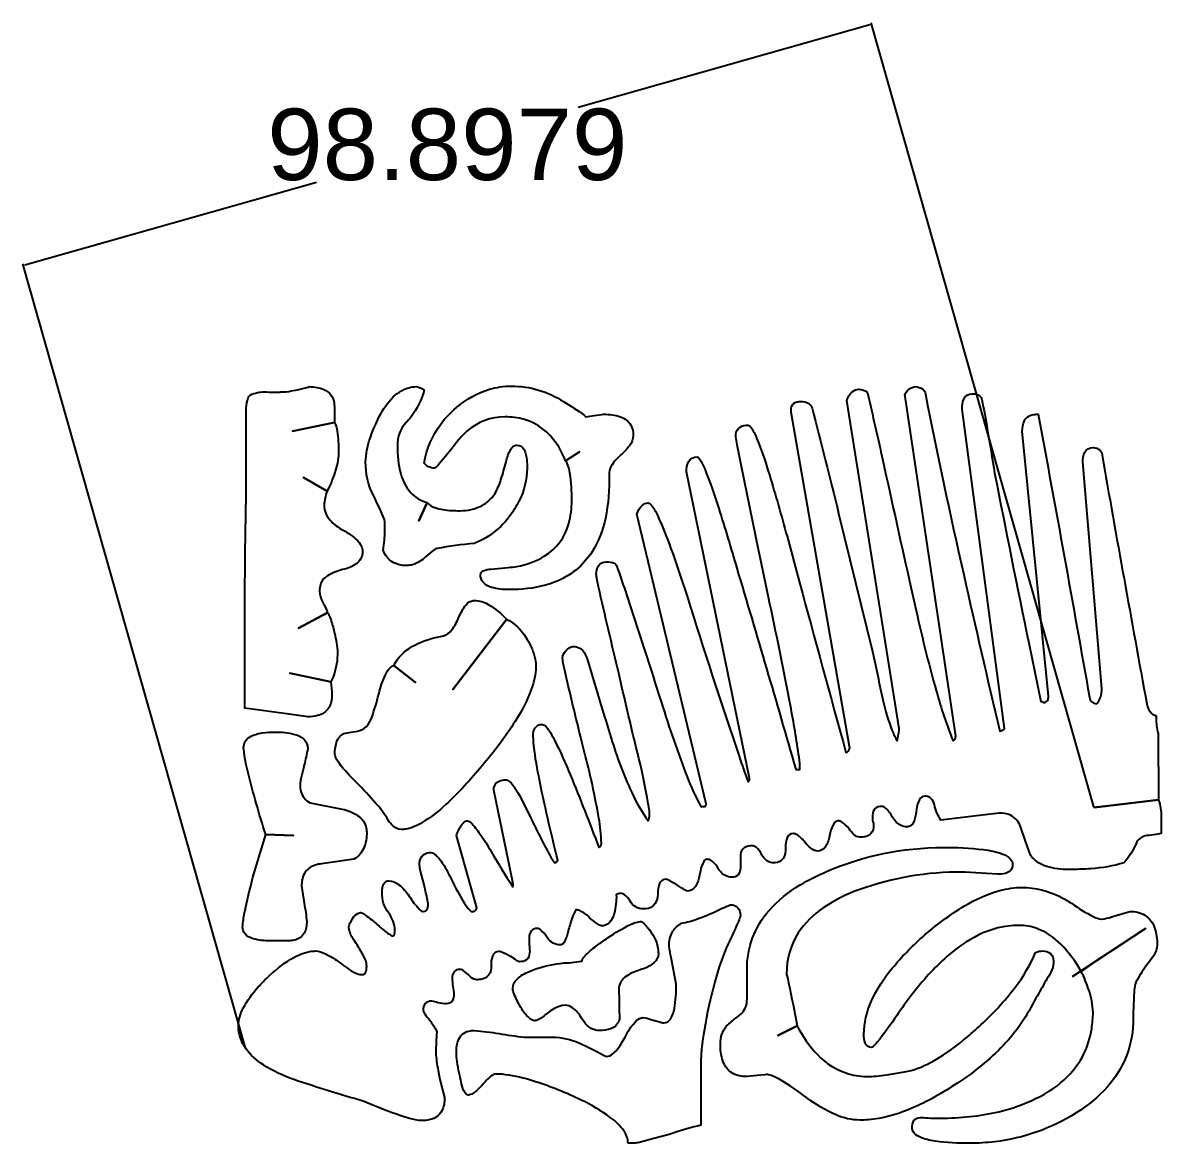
# Model space of a CAD drawing. Extents: x -166 to 220, y -49 to 191.
# Drawn here: x -166 to -38.3, y -1.2 to 124.5 of the extents above; entities that cross this region are included whole.
import ezdxf

# ---------------------------------------------------------------- set-up
doc = ezdxf.new("R2010")
doc.units = 0
doc.header["$MEASUREMENT"] = 0
doc.layers.add('Layer 1', color=7, linetype='Continuous')
doc.styles.get("Standard").update_dxf_attribs({"font": 'ARIAL.TTF', "height": 8})
doc.dimstyles.get("Standard").update_dxf_attribs({"dimtxt": 5, "dimasz": 0.18, "dimexe": 0.18, "dimexo": 0.0625, "dimgap": 0.09, "dimtad": 0, "dimtih": 1, "dimtoh": 1, "dimdec": 4, "dimzin": 0, "dimdsep": 46, "dimtxsty": 'Standard', "dimcen": 0.09, "dimclrd": 2, "dimclre": 2, "dimclrt": 2, "dimadec": 0, "dimazin": 0, "dimtfac": 1, "dimtdec": 4, "dimtofl": 0, "dimtmove": 0, "dimatfit": 3, "dimfxl": 1, "dimtolj": 1, "dimtzin": 0, "dimarcsym": 0})

# ---------------------------------------------------------------- blocks, each defined once
blk = doc.blocks.new('*D2')
at = {"color": 2, "lineweight": -2}
for p, q in [((-70.96, 124.28), (-103.66, 114.99)), ((-45.84, 36.56), (-70.83, 124.5)), ((-165.74, 97.34), (-133.04, 106.64)), ((-140.97, 9.52), (-165.96, 97.47))]:
    blk.add_line(p, q, dxfattribs=at)
at = {"color": 2}
for points in [[(-70.96, 124.31), (-70.95, 124.25), (-70.78, 124.33)], [(-165.75, 97.37), (-165.73, 97.31), (-165.91, 97.29)]]:
    blk.add_solid(points, dxfattribs=at)
at = {"layer": 'Defpoints', "color": 0}
for p in [(-165.91, 97.29), (-45.82, 36.5), (-140.95, 9.46)]:
    blk.add_point(p, dxfattribs=at)
at = {"color": 2, "insert": (-118.35, 110.81), "char_height": 8, "attachment_point": 5}
blk.add_mtext('\\A1;98.8979', dxfattribs=at)

msp = doc.modelspace()

# ---------------------------------------------------------------- linework, layer by layer
at = {"layer": 'Layer 1', "color": 0}
for points in [[(-38.29021, 33.56493), (-38.89842, 33.4741, -0.0146), (-39.89985, 33.33498, 0.3014), (-41.09501, 32.44508), (-41.10709, 32.41518, -0.0756), (-42.38733, 30.40543), (-42.48678, 30.28815, -0.0583), (-46.16999, 29.62762, -0.0191), (-48.63792, 29.54082, -0.078), (-51.13057, 29.87309, -0.1444), (-52.79081, 30.94006), (-52.94947, 31.15046), (-53.4956, 32.70262), (-54.04173, 34.25478, 0.2133), (-55.20068, 35.6155, 0.11), (-56.4562, 35.86442, 0.0097), (-58.99081, 35.56204), (-63.00975, 35.0596, -0.0822), (-63.72834, 36.78767), (-63.75709, 36.89919, 0.1902), (-64.2578, 37.62583, 0.1376), (-64.79186, 37.7615, 0.27), (-65.39778, 37.38554, 0.1041), (-65.73982, 36.28235), (-65.76914, 36.03688, -0.0949), (-66.08072, 34.80263, -0.2379), (-66.66307, 34.32434), (-66.80391, 34.31226, -0.2034), (-68.00482, 34.86127, -0.0587), (-68.47105, 35.46201, 0.0957), (-69.19596, 36.43297, 0.1699), (-69.62079, 36.61176, 0.1899), (-70.37388, 36.37491, 0.2047), (-70.65441, 35.64942), (-70.65556, 35.57699), (-70.65556, 35.0596), (-70.61992, 34.92278, -0.0638), (-70.54059, 34.48473, -0.1999), (-70.86194, 33.56263, -0.1757), (-71.76507, 33.17976), (-72.09275, 33.16252, -0.1781), (-72.74638, 33.45973, -0.0581), (-73.29998, 34.08232, 0.0881), (-74.13815, 34.88829, 0.1309), (-74.50721, 35.00211, 0.2431), (-74.96309, 34.72042, 0.0936), (-75.40057, 33.65174), (-75.4845, 33.27749, -0.109), (-75.97659, 32.05761, -0.2446), (-76.80671, 31.61036, -0.173), (-77.62935, 31.95643, -0.0512), (-78.24389, 32.58765, 0.0794), (-79.09528, 33.41489, 0.1403), (-79.5661, 33.56493, 0.3091), (-80.22145, 33.12458, 0.1059), (-80.42726, 32.0122), (-80.42841, 31.8978, -0.134), (-80.66296, 30.82911, -0.2547), (-81.58218, 30.29505), (-81.75062, 30.28815, -0.2347), (-82.85725, 30.8544, -0.0469), (-83.13031, 31.26544, 0.1327), (-83.69714, 32.03462, 0.1568), (-84.16508, 32.18523, 0.1474), (-85.05844, 31.97253, 0.2315), (-85.47522, 31.2045), (-85.48729, 30.978), (-85.48729, 30.34564), (-85.48729, 29.71328, -0.1881), (-85.72529, 28.95157, -0.2165), (-86.46458, 28.67851, -0.2381), (-87.72872, 29.31892, -0.0379), (-87.95925, 29.65579, 0.1252), (-88.76579, 30.55259, 0.1341), (-89.22397, 30.69056, 0.2492), (-89.57176, 30.45372, 0.0834), (-89.9759, 29.40342), (-90.08628, 28.90846, -0.1157), (-90.51973, 27.64776, -0.2573), (-91.46597, 27.12635, -0.0559), (-92.04602, 27.44713), (-92.61572, 27.8162), (-93.43491, 28.283, 0.0843), (-93.82295, 28.44856, 0.3113), (-94.53924, 27.96911, 0.1073), (-94.74217, 26.83891), (-94.74275, 26.78143, -0.1419), (-95.06813, 25.67595, -0.2219), (-96.07588, 25.12924), (-96.35239, 25.11429, -0.2789), (-97.84706, 25.9766, 0.1148), (-98.51162, 26.73831, 0.1389), (-98.82435, 26.83891), (-99.11178, 26.83891, -0.0802), (-99.39922, 26.72394, -0.0681), (-99.63607, 24.58714, -0.1343), (-100.20174, 23.55006, -0.1975), (-101.06635, 23.21721, -0.1208), (-101.51533, 23.42762, -0.0366), (-102.38856, 24.13701, 0.0791), (-103.47162, 24.91481, 0.1426), (-103.94072, 24.99932, 0.0726), (-104.3575, 24.10712, 0.0178), (-104.80303, 22.64234, -0.0767), (-105.22326, 21.42303, -0.2092), (-105.5998, 21.09651), (-105.66534, 21.09018, -0.2484), (-107.08355, 21.81797), (-107.2175, 22.00998, 0.0845), (-107.94126, 22.81595, 0.1489), (-108.25227, 22.92978, 0.244), (-108.96166, 22.62682, 0.1633), (-109.17206, 21.83752), (-109.17206, 21.09018, -0.0442), (-109.11458, 20.40034, -0.1589), (-109.32785, 19.56734, -0.2202), (-110.05277, 19.20345), (-110.26432, 19.1931, -0.0633), (-110.72422, 19.4426), (-111.24161, 19.76797), (-111.35198, 19.82834, 0.0481), (-112.34996, 20.30893, 0.0689), (-112.56382, 20.34285, 0.3349), (-113.30195, 19.82144, 0.1066), (-113.42612, 18.7332, -0.1552), (-113.68884, 17.72488, -0.207), (-114.58507, 17.21554, -0.0414), (-115.03577, 17.18105, -0.1841), (-115.79345, 17.52942), (-116.01305, 17.75592, 0.1096), (-116.78741, 18.30607), (-116.93285, 18.33079, 0.2457), (-117.61063, 18.04106, 0.162), (-117.79516, 17.35351, 0.0363), (-117.73767, 16.43371, -0.0767), (-117.6227, 15.51391, -0.1673), (-117.81873, 14.7775, -0.2198), (-118.47236, 14.48317), (-118.59998, 14.47914), (-118.87362, 14.51536), (-119.40481, 14.59412, 0.0344), (-120.09465, 14.76658, 0.2143), (-120.82992, 14.49754, 0.1902), (-121.07194, 13.73181, 0.1113), (-120.87591, 13.35641, 0.0194), (-120.3246, 12.63955, -0.0487), (-119.55945, 11.43289), (-119.51978, 11.31734, 0.0257), (-119.63475, 9.01785, 0.0416), (-119.37951, 7.00349), (-119.17486, 5.97102), (-118.65747, 3.95896, -0.1236), (-118.97365, 2.46659, -0.2175), (-120.28379, 1.48299, -0.0637), (-121.2444, 1.37203, -0.062), (-122.59938, 1.6244, -0.0259), (-126.44068, 2.99835), (-127.79795, 3.55655, -0.0101), (-135.55874, 5.97102, -0.059), (-138.98096, 7.62033, -0.0945), (-140.95162, 9.4605, -0.1569), (-141.76737, 12.00719, -0.1154), (-141.24596, 13.9813, -0.0675), (-139.54663, 16.37852, -0.0167), (-138.60557, 17.35351, -0.0532), (-135.88354, 19.50066, -0.0934), (-133.77146, 20.3463, -0.0419), (-133.14427, 20.40034, -0.1073), (-132.02844, 20.08588, -0.0432), (-130.38488, 19.07813, 0.0588), (-128.67176, 17.94908, 0.1032), (-127.97041, 17.75592, 0.3773), (-127.45705, 18.15086, 0.0719), (-127.39554, 18.67572, 0.1459), (-127.79795, 19.94044, 0.025), (-128.57403, 21.23563), (-128.77524, 21.55008, -0.0802), (-129.36851, 22.79238, -0.0574), (-129.4076, 23.10224, -0.1041), (-129.1857, 23.67711), (-128.9477, 24.07952, -0.1325), (-128.32281, 24.66072, -0.1017), (-128.08539, 24.71188, -0.1269), (-127.65423, 24.5147, -0.0221), (-126.36077, 23.50465, 0.0487), (-124.84311, 22.27212, 0.0648), (-124.4062, 22.06747, 0.1762), (-124.23546, 22.61877), (-124.23374, 22.69983, 0.1574), (-124.92359, 24.6544, -0.1692), (-125.67092, 26.95389, -0.1272), (-125.47144, 27.93577, -0.2844), (-124.92359, 28.2761, -0.1673), (-123.78189, 27.83459, -0.0755), (-122.62409, 26.55148, 0.0563), (-121.46975, 25.07175, 0.1429), (-121.08516, 24.82743), (-121.07194, 24.82686, 0.3818), (-120.5488, 25.23674, 0.0681), (-120.49706, 25.68917, 0.0184), (-120.84429, 27.32008), (-120.88453, 27.49829), (-120.95696, 27.8162), (-121.345, 29.36088, -0.0309), (-121.47435, 30.00072, -0.1524), (-121.22658, 30.98145, -0.2368), (-120.34817, 31.4333), (-120.20963, 31.4379, -0.175), (-119.65488, 31.17403, -0.0739), (-118.72186, 29.98232, -0.0291), (-117.73767, 28.10363, 0.033), (-116.25393, 25.47072, 0.0856), (-115.72619, 24.86882, 0.1389), (-115.61064, 24.82686, 0.3518), (-115.04209, 25.21432), (-115.03577, 25.22927), (-117.33526, 33.33498, -0.0739), (-116.69255, 34.61982, -0.1915), (-116.15332, 34.99579), (-116.07054, 35.00211, -0.1638), (-115.72389, 34.80321, -0.0516), (-114.6874, 33.52584, -0.0166), (-113.42612, 31.55287, 0.0097), (-111.01166, 27.58625, 0.193), (-110.97487, 27.87139), (-111.01166, 28.10363), (-113.13869, 38.45135, -0.2637), (-112.69661, 39.35678, -0.147), (-111.70151, 39.6011, -0.1843), (-111.32324, 39.38609, -0.0606), (-110.48795, 38.2191, -0.0211), (-109.11458, 35.57699, 0.0152), (-106.86395, 31.14529, 0.053), (-106.2977, 30.28815, 0.128), (-106.04993, 30.47901), (-105.95277, 30.57559, -0.0131), (-108.10108, 39.98914, -0.027), (-108.68342, 43.86206, -0.0185), (-108.71217, 44.54501, -0.1444), (-108.50866, 45.42571, -0.2521), (-107.76305, 45.80743), (-107.67739, 45.80973, -0.1902), (-107.31925, 45.5976, -0.0615), (-106.5311, 44.42601, -0.0248), (-104.75934, 40.62092), (-104.57308, 40.17597, -0.0064), (-101.35379, 32.01277, 0.2246), (-101.06693, 32.45255), (-101.06635, 32.47267, 0.0375), (-101.36011, 35.30737, 0.0197), (-102.83984, 42.22654), (-103.25087, 43.85516, -0.0071), (-105.22096, 52.0379, -0.0355), (-105.43539, 53.28308, -0.1897), (-105.07379, 54.04593), (-105.03298, 54.0879, -0.1412), (-104.32703, 54.53803), (-104.22815, 54.5478, -0.2778), (-102.96573, 53.82346, -0.0631), (-102.676, 53.1681), (-101.49981, 49.27564, 0.0033), (-99.97409, 44.25757, 0.0354), (-97.67345, 38.18691, 0.0449), (-95.83501, 35.00211, 0.132), (-95.66484, 35.7253), (-95.66255, 35.86442, 0.0214), (-95.94481, 37.60399), (-96.52486, 40.63587, -0.0075), (-99.11178, 51.55846, -0.0053), (-101.39346, 61.25484), (-101.57914, 62.18384, -0.0354), (-101.64123, 62.65351, -0.1483), (-101.40898, 63.6055, -0.2497), (-100.56564, 64.03148), (-100.49148, 64.0332, -0.111), (-99.63434, 63.89236, -0.2557), (-99.34173, 63.51582, -0.0082), (-97.4642, 57.94472, -0.0015), (-94.5128, 48.79907, 0.0155), (-91.62521, 40.38005, 0.03), (-90.12019, 36.97393), (-89.91381, 36.61176), (-89.45392, 36.61176, 0.1821), (-89.33894, 36.89919), (-97.09973, 69.37953, -0.1314), (-96.50531, 70.3798, -0.1865), (-95.83501, 70.64425, -0.2016), (-95.49411, 70.43039, -0.0637), (-94.78931, 69.26857, -0.0252), (-93.26992, 65.51408, -0.0086), (-91.46597, 60.18156, 0.0052), (-85.63388, 42.23862, 0.0058), (-84.62498, 39.37115, 0.2561), (-84.45309, 39.75056), (-84.45252, 39.77356), (-91.52346, 74.15097, -0.1234), (-91.29868, 75.2714, -0.2893), (-90.34554, 75.8181), (-90.31623, 75.8181, -0.2103), (-90.08973, 75.64162, -0.0545), (-89.48438, 74.45738, -0.0202), (-87.91038, 70.01821, -0.0071), (-85.8897, 63.34336, -0.0023), (-79.27866, 40.80833, 0.8888), (-79.25222, 40.76579, 0.037), (-78.81876, 40.75084, 0.0451), (-78.90787, 42.12537, 0.0143), (-79.87768, 47.93733, 0.0053), (-82.32549, 60.06658), (-83.43844, 65.44107), (-85.35507, 74.72872), (-85.84141, 77.16216, -0.0218), (-86.00468, 78.1176, -0.2006), (-85.70402, 78.98738, -0.1684), (-84.84803, 79.36047), (-84.62498, 79.38232, -0.1946), (-84.3157, 79.15007, -0.0597), (-83.66092, 77.90892, -0.0234), (-82.23523, 73.81985, -0.0088), (-80.25595, 66.90757), (-78.85383, 61.73659, 0.0013), (-73.6449, 42.64792, 0.2234), (-73.24479, 43.06873, 0.1138), (-73.24249, 43.33777), (-79.73856, 80.58955, -0.138), (-79.75351, 81.47716, -0.275), (-79.14759, 81.98132, -0.0579), (-78.70379, 82.02673, -0.1519), (-77.81848, 81.80943, -0.1676), (-77.43907, 81.2794, -0.0039), (-74.47042, 69.483), (-70.65556, 53.97293, -0.0046), (-70.08184, 51.2762, 0.0046), (-69.50582, 48.56912, 0.0419), (-68.4538, 45.08194, 0.0376), (-67.89617, 43.97013), (-67.80534, 44.48752, 0.0196), (-67.66622, 45.34983), (-73.52993, 82.14171, -0.1582), (-72.93666, 83.12589, -0.1485), (-72.20772, 83.40643, -0.1091), (-71.40232, 83.18683, -0.135), (-71.23044, 83.00402, -0.002), (-69.50582, 75.41569, 0.0025), (-66.35781, 61.19276), (-65.76914, 58.57191, 0.0152), (-63.35583, 49.00545, 0.0272), (-61.63006, 43.97013, 0.3073), (-61.34779, 44.38347), (-61.34262, 44.48752), (-67.03386, 82.83156, -0.1583), (-66.32447, 83.57142, -0.0854), (-65.88412, 83.69387, -0.1512), (-65.03503, 83.40413, -0.1706), (-64.73437, 82.88904, 0.0071), (-60.44467, 62.63454, 0.0027), (-56.39871, 45.06239, 0.1371), (-55.95376, 45.23255, 0.1204), (-55.88133, 45.34983), (-60.59529, 81.16442, -0.1203), (-60.4326, 82.30095, -0.3029), (-59.5082, 82.88789), (-59.44554, 82.88904, -0.184), (-58.64876, 82.64415, -0.1455), (-58.41077, 82.25668, -0.0113), (-57.79565, 78.92184, -0.0027), (-56.97358, 73.97851, 0.0026), (-53.14091, 54.94791), (-51.79973, 48.39666, -0.1213), (-51.49332, 48.29375, -0.6817), (-51.51229, 48.28168, 0.2837), (-51.03457, 48.51048, 0.132), (-50.93742, 48.97153), (-53.86927, 78.69247, -0.1251), (-53.62092, 79.89338, -0.2472), (-52.5942, 80.56771, -0.049), (-52.08716, 80.58955, -0.0024), (-46.33843, 48.85655, 0.3524), (-45.56293, 48.11324), (-45.53361, 48.10922, 0.1622), (-44.99438, 49.31013, 0.0358), (-44.95874, 49.83384), (-47.08577, 75.24323, -0.1232), (-46.86961, 76.33377, -0.291), (-45.95844, 76.85288), (-45.93602, 76.85288, -0.2272), (-45.15592, 76.54359, -0.0795), (-44.95874, 76.22052, 0.0024), (-39.89985, 48.10922, 0.1781), (-39.36924, 47.05778, 0.1058), (-38.86508, 46.78701, 0.0607), (-38.70354, 45.01008), (-38.63513, 44.77496), (-38.57764, 37.35909), (-45.82105, 36.49678), (-38.57764, 37.35909, -0.0848), (-38.29078, 35.44189), (-38.29021, 35.28955), (-38.29021, 33.56493)], [(-127.85544, 65.18295, -0.2501), (-128.57978, 63.80556, -0.102), (-130.09745, 63.1709, 0.073), (-131.79275, 62.47645, 0.1612), (-132.52111, 61.66185), (-132.5694, 61.50376, 0.0564), (-132.68437, 60.75643, 0.1201), (-132.3222, 59.50206), (-132.22448, 59.31925, -0.0662), (-131.83529, 58.45579), (-131.82206, 58.34196), (-135.04135, 56.61734), (-131.82206, 58.34196, -0.1219), (-131.52543, 57.84815, -0.031), (-131.07473, 56.32991, -0.0387), (-130.67634, 54.09997), (-130.67232, 53.97293, -0.0933), (-131.12762, 51.22216, -0.0298), (-131.41965, 50.58117), (-136.01864, 51.55846), (-131.41965, 50.58117, -0.0519), (-131.30468, 49.0865, -0.142), (-131.65478, 47.66887, -0.1931), (-132.89535, 46.80483, -0.0668), (-134.00658, 46.67204), (-136.08072, 46.9543), (-141.07752, 47.64932), (-141.07752, 59.43422), (-141.02003, 65.06798), (-140.90506, 71.50656), (-140.90506, 81.2794, -0.0612), (-140.66764, 82.43317), (-140.61762, 82.60161, -0.1387), (-139.85132, 82.97642, -0.0247), (-139.06547, 83.11899, 0.0239), (-137.10055, 83.0891, 0.2131), (-136.99592, 83.11899, 0.0736), (-135.8548, 83.2081), (-135.15633, 83.34894), (-134.26068, 83.57027), (-133.96232, 83.6427, 0.0996), (-133.83412, 83.69387, -0.0982), (-132.18596, 83.37194, -0.2741), (-131.04771, 81.8399, -0.0359), (-131.01724, 81.39437), (-131.01724, 79.66975), (-135.7312, 78.69247), (-131.01724, 79.66975, -0.1113), (-130.75338, 78.98048, -0.0453), (-130.56079, 76.67984), (-130.55734, 76.22052, -0.0768), (-130.9632, 74.05957, -0.0339), (-131.82206, 71.96645), (-134.46648, 73.51861), (-131.82206, 71.96645, 0.0851), (-132.16699, 70.37578), (-132.16699, 70.35681, 0.1871), (-131.50646, 68.72532, 0.0849), (-130.03996, 67.59742, -0.0752), (-128.43894, 66.42295, -0.1503), (-127.87154, 65.38876), (-127.85544, 65.18295)], [(-109.40201, 74.55338, -0.1185), (-110.33273, 70.84028, -0.0288), (-111.01166, 69.66696, -0.154), (-115.32321, 66.10275, 0.0305), (-119.51978, 65.52788, 0.1046), (-119.92909, 65.31057, 0.0322), (-120.7845, 64.60808, -0.1163), (-122.23836, 63.72622, -0.0705), (-122.91153, 63.63079, -0.143), (-124.52118, 64.03895, -0.1618), (-125.55595, 65.35541, 0.0523), (-125.36222, 67.56752, 0.0108), (-125.38349, 68.80465, 0.0085), (-126.64821, 71.50656, -0.1197), (-127.51052, 75.24323, -0.0778), (-127.04027, 77.80027, -0.0339), (-126.13082, 80.01468, -0.0779), (-124.61143, 82.33774, -0.1385), (-122.67296, 83.56509, -0.0593), (-121.81927, 83.69387, -0.1236), (-120.95696, 83.29145, -0.0925), (-122.42404, 80.29119, -0.032), (-122.96902, 79.66975, 0.1936), (-123.9463, 77.08282, 0.069), (-123.56574, 73.91585, 0.1136), (-122.48613, 71.83653, 0.1502), (-120.61204, 70.70173), (-121.53184, 68.63219), (-120.61204, 70.70173, 0.1503), (-119.74571, 70.12169, 0.0699), (-117.88657, 69.80723, 0.0142), (-116.93285, 69.78194, 0.1249), (-114.49596, 70.33726, 0.1219), (-113.02371, 71.67902, 0.0571), (-112.33674, 73.27429, 0.0151), (-111.75899, 75.24323, -0.0871), (-111.21746, 76.66949, -0.1798), (-110.68743, 77.12192), (-110.55176, 77.14031, -0.2968), (-109.74234, 76.63155, -0.0984), (-109.43938, 75.43524, -0.0236), (-109.40201, 74.55338)], [(-97.50214, 78.23257, -0.1569), (-97.92352, 77.06903, -0.0592), (-98.88183, 76.04805, 0.09), (-99.98042, 74.75746, 0.1446), (-100.20404, 73.80605, -0.0592), (-100.62543, 68.91445, -0.0888), (-102.11722, 65.17088, -0.1631), (-106.34081, 61.76418, -0.0791), (-110.40172, 60.95533, -0.0133), (-111.41407, 60.92889, -0.0761), (-113.39106, 61.17609, -0.1492), (-114.36547, 61.78603, -0.1725), (-114.63336, 62.59602, -0.2918), (-114.33385, 63.01855, -0.1013), (-113.42612, 63.22838), (-111.53594, 63.41119, 0.0181), (-110.55176, 63.51582, 0.0872), (-107.47561, 64.67764, 0.1951), (-104.72485, 68.35855, 0.0685), (-104.40062, 70.93168, 0.0403), (-104.59377, 73.98426, 0.0861), (-104.96399, 75.18114), (-105.09046, 75.35821), (-103.53831, 76.39298), (-105.09046, 75.35821, 0.0903), (-106.81681, 78.2021, 0.1832), (-110.81965, 80.2383, 0.0312), (-111.87397, 80.30211, 0.1875), (-116.14872, 78.68557, 0.0472), (-117.33526, 77.42775, -0.024), (-119.38583, 74.90118), (-119.6566, 74.64076, -0.1393), (-119.80722, 74.55338, -0.2262), (-120.95696, 75.12826, -0.1106), (-119.08863, 79.49672, -0.0632), (-117.33526, 81.33689, -0.1056), (-113.62676, 83.40126, -0.0718), (-111.18412, 83.75135, -0.1453), (-105.32041, 82.02673, -0.0208), (-103.01057, 80.4993), (-102.84501, 80.35155), (-102.82546, 80.31419), (-102.84846, 80.30211, 0.021), (-101.87118, 80.47458), (-101.00887, 80.57001), (-100.8364, 80.58955, -0.0891), (-98.92093, 80.30326, -0.1796), (-97.77463, 79.38462, -0.1307), (-97.50214, 78.23257)], [(-108.42473, 52.30579, -0.0854), (-108.93579, 49.72116, -0.0534), (-110.73917, 46.15063, -0.0347), (-114.4609, 41.15325, -0.0314), (-118.49708, 36.8532, -0.0521), (-121.18116, 34.79228, -0.0906), (-123.01616, 34.06507, -0.0407), (-123.4864, 34.02483, -0.2181), (-124.58441, 34.54509, -0.0647), (-125.09605, 35.28955, 0.0447), (-126.351, 36.94691, 0.0138), (-128.54529, 39.31366, -0.0424), (-130.45962, 41.42287, -0.0916), (-130.94021, 42.32255), (-130.95976, 42.47546, -0.1044), (-130.69416, 44.00233, -0.2238), (-129.81001, 44.83244), (-129.12016, 44.94742), (-128.43031, 45.06239, 0.1758), (-127.42888, 45.5907), (-127.22308, 45.80973, 0.0689), (-126.72064, 46.88589, 0.0225), (-125.95836, 49.5464, -0.0523), (-125.17826, 51.6033, -0.1215), (-124.58729, 52.32189, -0.0929), (-124.34871, 52.42077), (-121.93425, 50.52369), (-124.34871, 52.42077, -0.1456), (-122.32574, 54.534, -0.0787), (-119.48529, 55.61016), (-118.77244, 55.75503, 0.1547), (-117.86357, 56.40579, 0.0706), (-117.04783, 57.82458, -0.0822), (-116.2453, 59.22842, -0.1792), (-115.45658, 59.71246), (-115.32321, 59.72166, -0.1297), (-113.70436, 59.23704, -0.0706), (-111.75497, 57.64981), (-111.70151, 57.59463), (-117.73767, 49.71886), (-111.70151, 57.59463, -0.1323), (-109.87858, 56.07984, -0.029), (-109.40201, 55.35262, -0.0903), (-108.50061, 53.12614, -0.0457), (-108.42473, 52.30579)], [(-127.39554, 33.73739, -0.1053), (-127.72322, 31.92252, -0.1606), (-128.83272, 30.69056), (-132.45443, 30.17318, 0.1308), (-133.85827, 29.68224, 0.1997), (-134.64469, 28.33358, 0.0436), (-134.69643, 27.70122), (-134.62687, 27.21718), (-134.40899, 25.74666, -0.0303), (-134.12156, 23.67711, -0.1298), (-134.40382, 22.38825, -0.2219), (-135.51792, 21.61619, -0.0538), (-136.1911, 21.55008), (-138.20316, 21.55008, -0.0736), (-140.13243, 21.78003, -0.1498), (-141.05568, 22.34398, -0.1745), (-141.30747, 23.10224, -0.0418), (-141.07925, 24.68256, -0.0099), (-140.15773, 28.67851), (-139.20229, 31.86158), (-138.72054, 33.44995), (-135.61623, 33.33498), (-138.72054, 33.44995, -0.0162), (-140.72972, 40.51457, -0.0354), (-141.181, 42.95491), (-141.1925, 43.2228, -0.2746), (-140.52219, 44.39037, -0.1016), (-139.11835, 44.84911, -0.0373), (-137.62828, 44.94742, -0.0703), (-135.46561, 44.69735, -0.1348), (-134.3745, 44.08511, -0.1949), (-134.00658, 43.10782, -0.0236), (-134.40899, 41.26823), (-134.49235, 40.91928), (-134.76944, 39.72584, 0.045), (-134.86889, 39.08371, 0.1646), (-134.41992, 37.57409, 0.124), (-133.71915, 37.01417), (-130.15493, 36.32432, -0.0932), (-128.37455, 35.56894, -0.1987), (-127.43693, 34.18292, -0.0477), (-127.39554, 33.73739)], [(-50.36254, 19.07813, -0.1067), (-50.66435, 18.03186, -0.0351), (-51.22485, 17.06607, -0.0057), (-52.35793, 15.09368), (-52.54706, 14.76658, -0.0829), (-56.26132, 9.54156, -0.0578), (-61.45759, 5.39615, -0.0518), (-66.65962, 2.59077, -0.0734), (-71.10339, 1.47321, -0.0216), (-72.09275, 1.42952, -0.0972), (-74.75958, 2.01532, -0.0622), (-78.07143, 3.95896, 0.0317), (-81.06307, 5.98194, 0.0717), (-82.32146, 6.51945, 0.0501), (-82.55544, 6.54589), (-82.7279, 6.52635), (-83.59021, 6.43092), (-84.35996, 6.35159), (-84.73996, 6.31594, -0.1329), (-86.36455, 6.69421, -0.1822), (-87.44876, 8.06701, -0.0853), (-87.7293, 9.99513, -0.1731), (-87.03945, 12.00719, -0.0121), (-85.98513, 12.87927), (-85.4298, 13.3294, 0.1984), (-84.75375, 14.74473), (-84.73996, 15.05402), (-84.73996, 18.33079, -0.1863), (-82.2726, 24.93838, -0.0779), (-78.77967, 27.81045, -0.0356), (-75.82942, 29.31087, -0.1015), (-62.7798, 32.01277, -0.0319), (-58.22048, 31.77592, -0.0602), (-56.07103, 31.27751, -0.1243), (-55.17538, 30.69286, -0.1778), (-54.96153, 30.11569, -0.2477), (-55.32197, 29.30397, -0.1457), (-56.23257, 29.02976), (-56.4562, 29.02343), (-56.64073, 29.03493), (-58.46825, 29.13841), (-60.26933, 29.23499), (-60.59529, 29.25338, 0.0871), (-72.09275, 27.29881, 0.0644), (-76.19792, 25.23847, 0.0986), (-78.9895, 22.42849, 0.1444), (-80.31286, 17.84732), (-80.31343, 17.75592), (-80.30883, 17.77431, -0.0302), (-80.07831, 16.8114, -0.0035), (-79.1062, 12.00719), (-81.29072, 10.91493), (-79.1062, 12.00719, 0.0745), (-76.85557, 8.78157, 0.1315), (-73.36034, 6.63097, 0.071), (-71.05798, 6.31594, 0.0316), (-68.84012, 6.55107), (-67.09135, 6.83333, 0.0788), (-64.1572, 7.89512, 0.0492), (-60.45272, 10.42456, 0.0136), (-58.75569, 11.89221, 0.0446), (-54.62925, 16.3791, 0.0629), (-52.3746, 20.22787, -0.1252), (-51.56978, 20.40034, -0.1948), (-50.71609, 20.1152, -0.1887), (-50.37002, 19.27531), (-50.36254, 19.07813)], [(-38.75011, 21.09018, -0.1308), (-39.13297, 19.90364, -0.0434), (-39.72739, 19.07813, 0.0372), (-41.03868, 17.08619, 0.037), (-41.22206, 16.66366, 0.0411), (-41.31864, 15.76801, 0.0109), (-41.45201, 12.29462, -0.1777), (-44.3327, 5.15125, -0.0706), (-47.8331, 2.23434, -0.1112), (-56.95461, -0.99587, -0.0296), (-59.73298, -1.15741, -0.0366), (-63.62832, -0.92746, -0.0702), (-65.39318, -0.45261, -0.151), (-66.11292, 0.13433, -0.134), (-66.22904, 0.56721, -0.1558), (-66.02899, 1.37146, -0.231), (-65.33626, 1.71178), (-65.19427, 1.71696, -0.026), (-64.1595, 1.65947), (-63.06724, 1.65947, 0.0592), (-56.48667, 2.37806, 0.0551), (-52.3746, 3.84399, 0.0886), (-48.75577, 6.34354, 0.1593), (-46.08721, 11.69848, 0.0364), (-45.93602, 13.50186, 0.0794), (-46.41374, 16.05602, 0.0322), (-47.25823, 18.10084), (-45.07371, 19.653), (-47.25823, 18.10084, 0.0658), (-49.55715, 21.16434, 0.1069), (-52.18259, 22.90276, 0.0898), (-54.27168, 23.2747, 0.1165), (-58.8126, 22.1652, 0.065), (-62.3199, 19.76797, 0.0482), (-66.21812, 15.55071, 0.0157), (-67.95366, 13.15693, -0.0208), (-70.14968, 10.16414, -0.0733), (-70.70098, 9.61572), (-70.77054, 9.59272, -0.3389), (-71.49488, 10.10091, -0.0932), (-71.63285, 11.0299, -0.1054), (-70.77744, 14.79935, -0.0664), (-68.45035, 18.47508, -0.0392), (-65.0793, 21.95249, -0.0464), (-60.34924, 25.45462, -0.068), (-56.39181, 27.18039, -0.0653), (-53.86927, 27.52876, -0.116), (-49.6658, 26.49457, -0.029), (-48.35049, 25.74666, 0.0408), (-45.9044, 24.25601, 0.0906), (-44.99035, 23.96512), (-44.95874, 23.96455, 0.039), (-43.87395, 24.21634), (-43.34909, 24.36696), (-42.31547, 24.67797), (-41.79693, 24.82686, -0.1387), (-40.12578, 24.41582, -0.1772), (-39.0272, 22.98554, -0.0842), (-38.75011, 21.09018)], [(-85.48729, 24.36696, -0.0684), (-85.69999, 23.7208, -0.0128), (-86.86699, 21.20516, 0.0371), (-88.27025, 17.21784, 0.0103), (-88.87904, 14.88155, 0.0268), (-89.80401, 9.66745, 0.0268), (-89.91381, 7.8681), (-89.91381, 0.85465, 0.028), (-93.00893, -0.02491), (-93.47803, -0.18012), (-95.2061, -0.63485), (-96.69329, -1.02404, -0.0267), (-97.27219, -1.15741), (-98.07701, -1.15741, 0.1519), (-98.56106, 0.23034, 0.0797), (-100.0793, 1.7411, 0.0469), (-103.32963, 3.67728), (-104.28564, 4.13143, 0.0354), (-109.471, 6.04403, 0.0566), (-112.61153, 6.59763), (-112.90874, 6.60338, 0.1609), (-113.45659, 6.35791, 0.0482), (-114.40341, 5.39615, -0.0662), (-115.49394, 4.42174, -0.1353), (-116.01305, 4.2464, -0.2444), (-116.3505, 4.47577, -0.0874), (-116.75177, 5.50307, -0.0224), (-116.93285, 6.43092, -0.0523), (-117.33354, 8.89597), (-117.33526, 9.01785, -0.11), (-117.0622, 10.50217, -0.2657), (-115.73769, 11.46048, -0.0374), (-115.32321, 11.4898, -0.0095), (-112.56382, 11.14488, 0.0184), (-109.74694, 10.74247), (-106.52765, 10.74247, -0.0968), (-103.60097, 10.10666, -0.023), (-102.61851, 9.65021), (-101.58604, 9.11558), (-100.77719, 8.69477), (-100.59036, 8.59187), (-100.54897, 8.55795, 0.1782), (-99.74989, 8.90402, 0.0784), (-98.76571, 10.14115), (-98.42194, 10.74247, -0.0655), (-97.3314, 12.39465, -0.1382), (-96.59384, 12.90284, -0.0638), (-96.40988, 12.92698, -0.0599), (-95.51365, 12.72118), (-95.26013, 12.63955), (-95.08652, 12.59241), (-94.42829, 12.41765, 0.0512), (-94.0529, 12.35211, 0.2564), (-93.32914, 12.76774, 0.0999), (-92.88821, 13.93244, 0.0494), (-92.67321, 16.66366), (-93.24578, 19.65932, -0.0132), (-93.47803, 20.91772, -0.1414), (-93.05032, 22.61302, -0.128), (-92.09833, 23.50465), (-91.86551, 23.55524, 0.0311), (-90.94859, 23.79209, 0.0313), (-89.05495, 24.49976), (-88.41914, 24.76937, -0.0337), (-86.62439, 25.56442), (-86.57955, 25.57419, -0.2236), (-85.75518, 25.25054, -0.1785), (-85.48729, 24.39628), (-85.48729, 24.36696)], [(-94.68526, 20.1129, -0.2192), (-95.18195, 19.09077, -0.0959), (-96.52543, 18.35034), (-96.92727, 18.21582, 0.0954), (-98.43631, 17.45583, 0.2334), (-99.11178, 16.08879, -0.0057), (-99.0543, 12.75452, -0.2724), (-99.95627, 11.70308, -0.0933), (-101.35379, 11.4898, -0.1995), (-102.66737, 12.0595, -0.063), (-103.30836, 12.8695, 0.1158), (-104.29886, 14.03189, 0.1509), (-105.14795, 14.30668, 0.1309), (-106.40577, 13.91519, 0.0341), (-107.10252, 13.44437, -0.0605), (-108.20628, 12.67174, -0.1053), (-108.5397, 12.58206, -0.1748), (-109.15367, 12.86375, -0.0733), (-110.11428, 14.06293), (-110.26432, 14.30668, -0.0385), (-110.95015, 15.85941, -0.0694), (-111.01166, 16.20376, -0.2034), (-110.52991, 17.25175, -0.0947), (-109.15194, 18.11406, -0.0206), (-108.42473, 18.38828, -0.0593), (-105.2819, 19.05628), (-104.68805, 19.07813), (-103.25087, 19.25059, -0.1599), (-103.02207, 19.73118, -0.0564), (-101.82519, 20.81942, -0.015), (-100.31902, 21.89501, -0.0409), (-97.8097, 23.3684, -0.0895), (-96.72836, 23.69033, -0.0596), (-96.52486, 23.67711, -0.1082), (-95.00949, 21.65758, -0.1022), (-94.68526, 20.1129)]]:
    msp.add_lwpolyline(points, format="xyb", close=True, dxfattribs=at)
msp.add_lwpolyline([(-48.23551, 17.52597), (-40.07231, 22.92978), (-48.23551, 17.52597)], close=True, dxfattribs=at)

# ---------------------------------------------------------------- dimensions: what is measured, and where the dimension line sits
dim = msp.add_aligned_dim(p1=(-45.82105, 36.49678), p2=(-140.95162, 9.4605), distance=-91.31165, dimstyle='Standard')
dim.commit()
dim.dimension.update_dxf_attribs({"geometry": '*D2', "text_midpoint": (-118.34873, 110.81198)})

doc.saveas('drawing.dxf')
